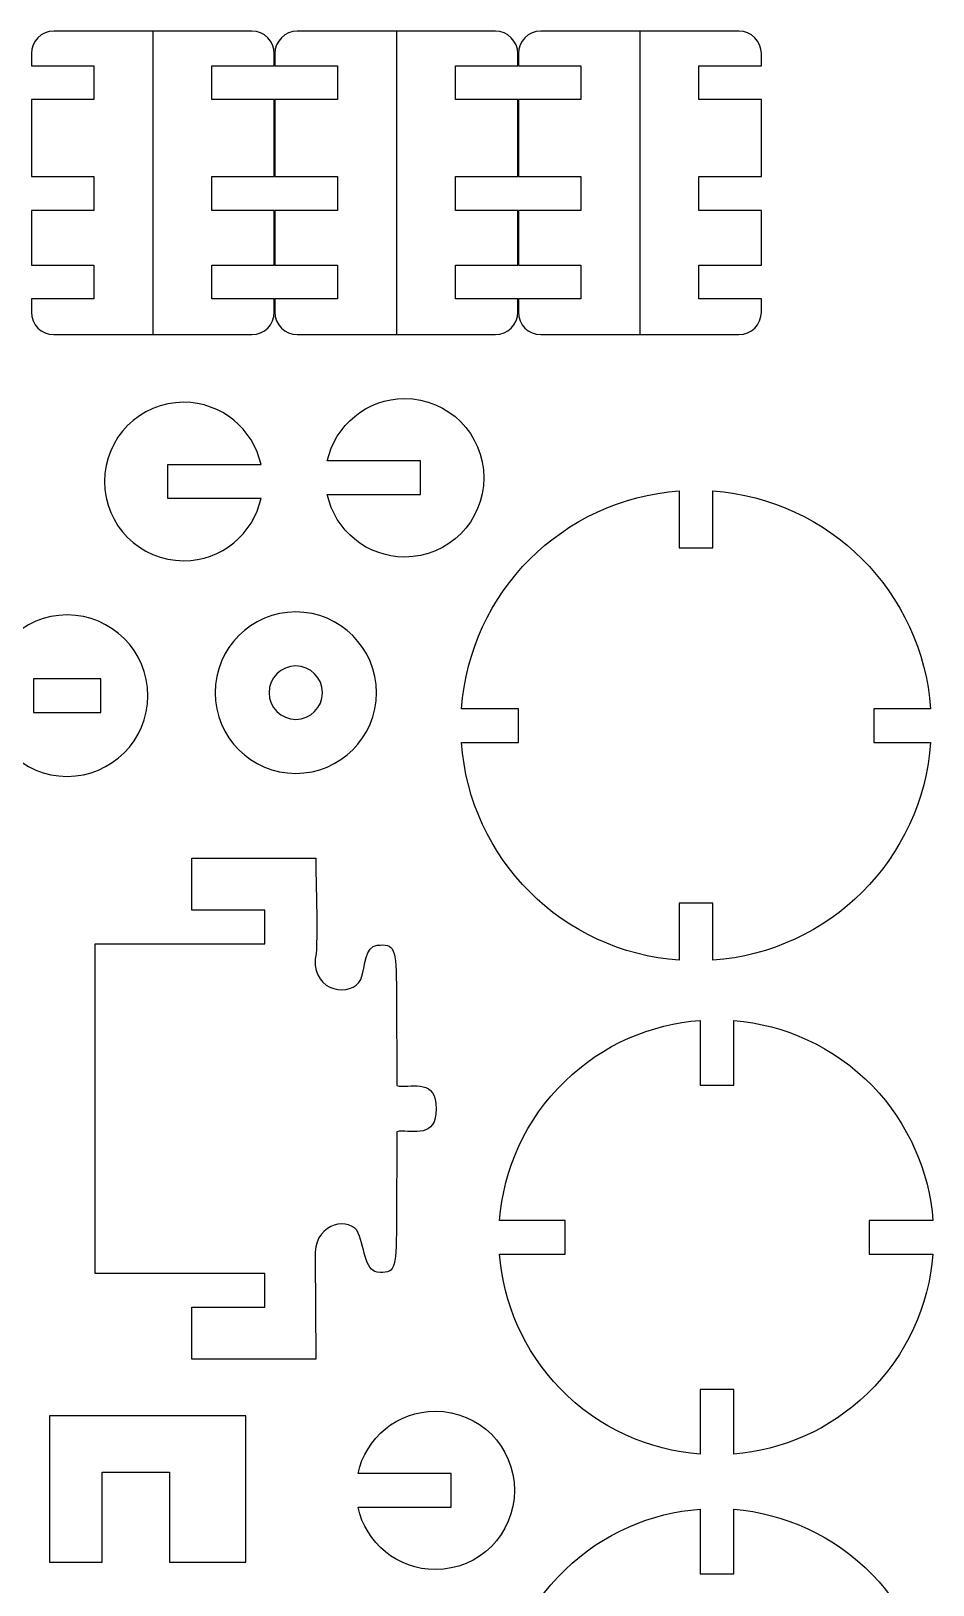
# Model space of a CAD drawing. Extents: x -1.13 to 5.64, y -3.97 to 4.46.
# Drawn here: x 2.48 to 5.64, y -0.99 to 4.46 of the extents above; entities that cross this region are included whole.
import ezdxf

# ---------------------------------------------------------------- set-up
doc = ezdxf.new("R2010")
doc.units = 0
doc.header["$MEASUREMENT"] = 0
doc.layers.add('CAPA_1', color=7, linetype='CONTINUOUS')

msp = doc.modelspace()

# ---------------------------------------------------------------- linework, layer by layer
at = {"layer": 'CAPA_1', "color": 1}
for points, knots in [([(2.5599, 4.4574), (2.5599, 4.4574), (3.2549, 4.4574), (3.2549, 4.4574), (3.2549, 4.4574), (3.2982, 4.4574), (3.3336, 4.422), (3.3336, 4.3787), (3.3336, 4.3787), (3.3336, 4.3787), (3.3336, 4.3351), (3.3336, 4.3351), (3.3336, 4.3351), (3.3336, 4.3351), (3.1144, 4.3351), (3.1144, 4.3351), (3.1144, 4.3351), (3.1144, 4.3351), (3.1144, 4.217), (3.1144, 4.217), (3.1144, 4.217), (3.1144, 4.217), (3.3336, 4.217), (3.3336, 4.217), (3.3336, 4.217), (3.3336, 4.217), (3.3336, 3.947), (3.3336, 3.947), (3.3336, 3.947), (3.3336, 3.947), (3.1144, 3.947), (3.1144, 3.947), (3.1144, 3.947), (3.1144, 3.947), (3.1144, 3.8289), (3.1144, 3.8289), (3.1144, 3.8289), (3.1144, 3.8289), (3.3336, 3.8289), (3.3336, 3.8289), (3.3336, 3.8289), (3.3336, 3.8289), (3.3336, 3.6363), (3.3336, 3.6363), (3.3336, 3.6363), (3.3336, 3.6363), (3.1144, 3.6363), (3.1144, 3.6363), (3.1144, 3.6363), (3.1144, 3.6363), (3.1144, 3.5182), (3.1144, 3.5182), (3.1144, 3.5182), (3.1144, 3.5182), (3.3336, 3.5182), (3.3336, 3.5182), (3.3336, 3.5182), (3.3336, 3.5182), (3.3336, 3.4719), (3.3336, 3.4719), (3.3336, 3.4719), (3.3336, 3.4286), (3.2982, 3.3932), (3.2549, 3.3932), (3.2549, 3.3932), (3.2549, 3.3932), (2.5599, 3.3932), (2.5599, 3.3932), (2.5599, 3.3932), (2.5166, 3.3932), (2.4812, 3.4286), (2.4812, 3.4719), (2.4812, 3.4719), (2.4812, 3.4719), (2.4812, 3.5182), (2.4812, 3.5182), (2.4812, 3.5182), (2.4812, 3.5182), (2.7003, 3.5182), (2.7003, 3.5182), (2.7003, 3.5182), (2.7003, 3.5182), (2.7003, 3.6363), (2.7003, 3.6363), (2.7003, 3.6363), (2.7003, 3.6363), (2.4812, 3.6363), (2.4812, 3.6363), (2.4812, 3.6363), (2.4812, 3.6363), (2.4812, 3.8289), (2.4812, 3.8289), (2.4812, 3.8289), (2.4812, 3.8289), (2.7003, 3.8289), (2.7003, 3.8289), (2.7003, 3.8289), (2.7003, 3.8289), (2.7003, 3.947), (2.7003, 3.947), (2.7003, 3.947), (2.7003, 3.947), (2.4812, 3.947), (2.4812, 3.947), (2.4812, 3.947), (2.4812, 3.947), (2.4812, 4.217), (2.4812, 4.217), (2.4812, 4.217), (2.4812, 4.217), (2.7003, 4.217), (2.7003, 4.217), (2.7003, 4.217), (2.7003, 4.217), (2.7003, 4.3351), (2.7003, 4.3351), (2.7003, 4.3351), (2.7003, 4.3351), (2.4812, 4.3351), (2.4812, 4.3351), (2.4812, 4.3351), (2.4812, 4.3351), (2.4812, 4.3787), (2.4812, 4.3787), (2.4812, 4.3787), (2.4812, 4.422), (2.5166, 4.4574), (2.5599, 4.4574)], [0, 0, 0, 0, 0.03125, 0.03125, 0.03125, 0.03125, 0.0625, 0.0625, 0.0625, 0.0625, 0.09375, 0.09375, 0.09375, 0.09375, 0.125, 0.125, 0.125, 0.125, 0.15625, 0.15625, 0.15625, 0.15625, 0.1875, 0.1875, 0.1875, 0.1875, 0.21875, 0.21875, 0.21875, 0.21875, 0.25, 0.25, 0.25, 0.25, 0.28125, 0.28125, 0.28125, 0.28125, 0.3125, 0.3125, 0.3125, 0.3125, 0.34375, 0.34375, 0.34375, 0.34375, 0.375, 0.375, 0.375, 0.375, 0.40625, 0.40625, 0.40625, 0.40625, 0.4375, 0.4375, 0.4375, 0.4375, 0.46875, 0.46875, 0.46875, 0.46875, 0.5, 0.5, 0.5, 0.5, 0.53125, 0.53125, 0.53125, 0.53125, 0.5625, 0.5625, 0.5625, 0.5625, 0.59375, 0.59375, 0.59375, 0.59375, 0.625, 0.625, 0.625, 0.625, 0.65625, 0.65625, 0.65625, 0.65625, 0.6875, 0.6875, 0.6875, 0.6875, 0.71875, 0.71875, 0.71875, 0.71875, 0.75, 0.75, 0.75, 0.75, 0.78125, 0.78125, 0.78125, 0.78125, 0.8125, 0.8125, 0.8125, 0.8125, 0.84375, 0.84375, 0.84375, 0.84375, 0.875, 0.875, 0.875, 0.875, 0.90625, 0.90625, 0.90625, 0.90625, 0.9375, 0.9375, 0.9375, 0.9375, 0.96875, 0.96875, 0.96875, 0.96875, 1, 1, 1, 1]), ([(3.4142, 4.4574), (3.4142, 4.4574), (4.1092, 4.4574), (4.1092, 4.4574), (4.1092, 4.4574), (4.1525, 4.4574), (4.1879, 4.422), (4.1879, 4.3787), (4.1879, 4.3787), (4.1879, 4.3787), (4.1879, 4.3351), (4.1879, 4.3351), (4.1879, 4.3351), (4.1879, 4.3351), (3.9688, 4.3351), (3.9688, 4.3351), (3.9688, 4.3351), (3.9688, 4.3351), (3.9688, 4.217), (3.9688, 4.217), (3.9688, 4.217), (3.9688, 4.217), (4.1879, 4.217), (4.1879, 4.217), (4.1879, 4.217), (4.1879, 4.217), (4.1879, 3.947), (4.1879, 3.947), (4.1879, 3.947), (4.1879, 3.947), (3.9688, 3.947), (3.9688, 3.947), (3.9688, 3.947), (3.9688, 3.947), (3.9688, 3.8289), (3.9688, 3.8289), (3.9688, 3.8289), (3.9688, 3.8289), (4.1879, 3.8289), (4.1879, 3.8289), (4.1879, 3.8289), (4.1879, 3.8289), (4.1879, 3.6363), (4.1879, 3.6363), (4.1879, 3.6363), (4.1879, 3.6363), (3.9688, 3.6363), (3.9688, 3.6363), (3.9688, 3.6363), (3.9688, 3.6363), (3.9688, 3.5182), (3.9688, 3.5182), (3.9688, 3.5182), (3.9688, 3.5182), (4.1879, 3.5182), (4.1879, 3.5182), (4.1879, 3.5182), (4.1879, 3.5182), (4.1879, 3.4719), (4.1879, 3.4719), (4.1879, 3.4719), (4.1879, 3.4286), (4.1525, 3.3932), (4.1092, 3.3932), (4.1092, 3.3932), (4.1092, 3.3932), (3.4142, 3.3932), (3.4142, 3.3932), (3.4142, 3.3932), (3.3709, 3.3932), (3.3355, 3.4286), (3.3355, 3.4719), (3.3355, 3.4719), (3.3355, 3.4719), (3.3355, 3.5182), (3.3355, 3.5182), (3.3355, 3.5182), (3.3355, 3.5182), (3.5547, 3.5182), (3.5547, 3.5182), (3.5547, 3.5182), (3.5547, 3.5182), (3.5547, 3.6363), (3.5547, 3.6363), (3.5547, 3.6363), (3.5547, 3.6363), (3.3355, 3.6363), (3.3355, 3.6363), (3.3355, 3.6363), (3.3355, 3.6363), (3.3355, 3.8289), (3.3355, 3.8289), (3.3355, 3.8289), (3.3355, 3.8289), (3.5547, 3.8289), (3.5547, 3.8289), (3.5547, 3.8289), (3.5547, 3.8289), (3.5547, 3.947), (3.5547, 3.947), (3.5547, 3.947), (3.5547, 3.947), (3.3355, 3.947), (3.3355, 3.947), (3.3355, 3.947), (3.3355, 3.947), (3.3355, 4.217), (3.3355, 4.217), (3.3355, 4.217), (3.3355, 4.217), (3.5547, 4.217), (3.5547, 4.217), (3.5547, 4.217), (3.5547, 4.217), (3.5547, 4.3351), (3.5547, 4.3351), (3.5547, 4.3351), (3.5547, 4.3351), (3.3355, 4.3351), (3.3355, 4.3351), (3.3355, 4.3351), (3.3355, 4.3351), (3.3355, 4.3787), (3.3355, 4.3787), (3.3355, 4.3787), (3.3355, 4.422), (3.3709, 4.4574), (3.4142, 4.4574)], [0, 0, 0, 0, 0.03125, 0.03125, 0.03125, 0.03125, 0.0625, 0.0625, 0.0625, 0.0625, 0.09375, 0.09375, 0.09375, 0.09375, 0.125, 0.125, 0.125, 0.125, 0.15625, 0.15625, 0.15625, 0.15625, 0.1875, 0.1875, 0.1875, 0.1875, 0.21875, 0.21875, 0.21875, 0.21875, 0.25, 0.25, 0.25, 0.25, 0.28125, 0.28125, 0.28125, 0.28125, 0.3125, 0.3125, 0.3125, 0.3125, 0.34375, 0.34375, 0.34375, 0.34375, 0.375, 0.375, 0.375, 0.375, 0.40625, 0.40625, 0.40625, 0.40625, 0.4375, 0.4375, 0.4375, 0.4375, 0.46875, 0.46875, 0.46875, 0.46875, 0.5, 0.5, 0.5, 0.5, 0.53125, 0.53125, 0.53125, 0.53125, 0.5625, 0.5625, 0.5625, 0.5625, 0.59375, 0.59375, 0.59375, 0.59375, 0.625, 0.625, 0.625, 0.625, 0.65625, 0.65625, 0.65625, 0.65625, 0.6875, 0.6875, 0.6875, 0.6875, 0.71875, 0.71875, 0.71875, 0.71875, 0.75, 0.75, 0.75, 0.75, 0.78125, 0.78125, 0.78125, 0.78125, 0.8125, 0.8125, 0.8125, 0.8125, 0.84375, 0.84375, 0.84375, 0.84375, 0.875, 0.875, 0.875, 0.875, 0.90625, 0.90625, 0.90625, 0.90625, 0.9375, 0.9375, 0.9375, 0.9375, 0.96875, 0.96875, 0.96875, 0.96875, 1, 1, 1, 1]), ([(4.2686, 4.4574), (4.2686, 4.4574), (4.9635, 4.4574), (4.9635, 4.4574), (4.9635, 4.4574), (5.0068, 4.4574), (5.0423, 4.422), (5.0423, 4.3787), (5.0423, 4.3787), (5.0423, 4.3787), (5.0423, 4.3351), (5.0423, 4.3351), (5.0423, 4.3351), (5.0423, 4.3351), (4.8231, 4.3351), (4.8231, 4.3351), (4.8231, 4.3351), (4.8231, 4.3351), (4.8231, 4.217), (4.8231, 4.217), (4.8231, 4.217), (4.8231, 4.217), (5.0423, 4.217), (5.0423, 4.217), (5.0423, 4.217), (5.0423, 4.217), (5.0423, 3.947), (5.0423, 3.947), (5.0423, 3.947), (5.0423, 3.947), (4.8231, 3.947), (4.8231, 3.947), (4.8231, 3.947), (4.8231, 3.947), (4.8231, 3.8289), (4.8231, 3.8289), (4.8231, 3.8289), (4.8231, 3.8289), (5.0423, 3.8289), (5.0423, 3.8289), (5.0423, 3.8289), (5.0423, 3.8289), (5.0423, 3.6363), (5.0423, 3.6363), (5.0423, 3.6363), (5.0423, 3.6363), (4.8231, 3.6363), (4.8231, 3.6363), (4.8231, 3.6363), (4.8231, 3.6363), (4.8231, 3.5182), (4.8231, 3.5182), (4.8231, 3.5182), (4.8231, 3.5182), (5.0423, 3.5182), (5.0423, 3.5182), (5.0423, 3.5182), (5.0423, 3.5182), (5.0423, 3.4719), (5.0423, 3.4719), (5.0423, 3.4719), (5.0423, 3.4286), (5.0068, 3.3932), (4.9635, 3.3932), (4.9635, 3.3932), (4.9635, 3.3932), (4.2686, 3.3932), (4.2686, 3.3932), (4.2686, 3.3932), (4.2253, 3.3932), (4.1898, 3.4286), (4.1898, 3.4719), (4.1898, 3.4719), (4.1898, 3.4719), (4.1898, 3.5182), (4.1898, 3.5182), (4.1898, 3.5182), (4.1898, 3.5182), (4.409, 3.5182), (4.409, 3.5182), (4.409, 3.5182), (4.409, 3.5182), (4.409, 3.6363), (4.409, 3.6363), (4.409, 3.6363), (4.409, 3.6363), (4.1898, 3.6363), (4.1898, 3.6363), (4.1898, 3.6363), (4.1898, 3.6363), (4.1898, 3.8289), (4.1898, 3.8289), (4.1898, 3.8289), (4.1898, 3.8289), (4.409, 3.8289), (4.409, 3.8289), (4.409, 3.8289), (4.409, 3.8289), (4.409, 3.947), (4.409, 3.947), (4.409, 3.947), (4.409, 3.947), (4.1898, 3.947), (4.1898, 3.947), (4.1898, 3.947), (4.1898, 3.947), (4.1898, 4.217), (4.1898, 4.217), (4.1898, 4.217), (4.1898, 4.217), (4.409, 4.217), (4.409, 4.217), (4.409, 4.217), (4.409, 4.217), (4.409, 4.3351), (4.409, 4.3351), (4.409, 4.3351), (4.409, 4.3351), (4.1898, 4.3351), (4.1898, 4.3351), (4.1898, 4.3351), (4.1898, 4.3351), (4.1898, 4.3787), (4.1898, 4.3787), (4.1898, 4.3787), (4.1898, 4.422), (4.2253, 4.4574), (4.2686, 4.4574)], [0, 0, 0, 0, 0.03125, 0.03125, 0.03125, 0.03125, 0.0625, 0.0625, 0.0625, 0.0625, 0.09375, 0.09375, 0.09375, 0.09375, 0.125, 0.125, 0.125, 0.125, 0.15625, 0.15625, 0.15625, 0.15625, 0.1875, 0.1875, 0.1875, 0.1875, 0.21875, 0.21875, 0.21875, 0.21875, 0.25, 0.25, 0.25, 0.25, 0.28125, 0.28125, 0.28125, 0.28125, 0.3125, 0.3125, 0.3125, 0.3125, 0.34375, 0.34375, 0.34375, 0.34375, 0.375, 0.375, 0.375, 0.375, 0.40625, 0.40625, 0.40625, 0.40625, 0.4375, 0.4375, 0.4375, 0.4375, 0.46875, 0.46875, 0.46875, 0.46875, 0.5, 0.5, 0.5, 0.5, 0.53125, 0.53125, 0.53125, 0.53125, 0.5625, 0.5625, 0.5625, 0.5625, 0.59375, 0.59375, 0.59375, 0.59375, 0.625, 0.625, 0.625, 0.625, 0.65625, 0.65625, 0.65625, 0.65625, 0.6875, 0.6875, 0.6875, 0.6875, 0.71875, 0.71875, 0.71875, 0.71875, 0.75, 0.75, 0.75, 0.75, 0.78125, 0.78125, 0.78125, 0.78125, 0.8125, 0.8125, 0.8125, 0.8125, 0.84375, 0.84375, 0.84375, 0.84375, 0.875, 0.875, 0.875, 0.875, 0.90625, 0.90625, 0.90625, 0.90625, 0.9375, 0.9375, 0.9375, 0.9375, 0.96875, 0.96875, 0.96875, 0.96875, 1, 1, 1, 1]), ([(3.791, 3.1689), (3.6579, 3.1689), (3.5466, 3.0752), (3.5196, 2.9502), (3.5196, 2.9502), (3.5196, 2.9502), (3.8466, 2.9502), (3.8466, 2.9502), (3.8466, 2.9502), (3.8466, 2.9502), (3.8466, 2.8321), (3.8466, 2.8321), (3.8466, 2.8321), (3.8466, 2.8321), (3.5196, 2.8321), (3.5196, 2.8321), (3.5196, 2.8321), (3.5466, 2.707), (3.6579, 2.6133), (3.791, 2.6133), (3.791, 2.6133), (3.9444, 2.6133), (4.0688, 2.7377), (4.0688, 2.8911), (4.0688, 2.8911), (4.0688, 3.0445), (3.9444, 3.1689), (3.791, 3.1689)], [0, 0, 0, 0, 0.142857, 0.142857, 0.142857, 0.142857, 0.285714, 0.285714, 0.285714, 0.285714, 0.428571, 0.428571, 0.428571, 0.428571, 0.571429, 0.571429, 0.571429, 0.571429, 0.714286, 0.714286, 0.714286, 0.714286, 0.857143, 0.857143, 0.857143, 0.857143, 1, 1, 1, 1]), ([(3.0155, 3.1559), (3.1487, 3.1559), (3.2599, 3.0622), (3.287, 2.9372), (3.287, 2.9372), (3.287, 2.9372), (2.96, 2.9372), (2.96, 2.9372), (2.96, 2.9372), (2.96, 2.9372), (2.96, 2.8191), (2.96, 2.8191), (2.96, 2.8191), (2.96, 2.8191), (3.287, 2.8191), (3.287, 2.8191), (3.287, 2.8191), (3.2599, 2.694), (3.1487, 2.6003), (3.0155, 2.6003), (3.0155, 2.6003), (2.8621, 2.6003), (2.7378, 2.7247), (2.7378, 2.8781), (2.7378, 2.8781), (2.7378, 3.0315), (2.8621, 3.1559), (3.0155, 3.1559)], [0, 0, 0, 0, 0.142857, 0.142857, 0.142857, 0.142857, 0.285714, 0.285714, 0.285714, 0.285714, 0.428571, 0.428571, 0.428571, 0.428571, 0.571429, 0.571429, 0.571429, 0.571429, 0.714286, 0.714286, 0.714286, 0.714286, 0.857143, 0.857143, 0.857143, 0.857143, 1, 1, 1, 1]), ([(4.8722, 1.1994), (5.2808, 1.2283), (5.6072, 1.5547), (5.636, 1.9633), (5.636, 1.9633), (5.636, 1.9633), (5.4364, 1.9633), (5.4364, 1.9633), (5.4364, 1.9633), (5.4364, 1.9633), (5.4364, 2.0814), (5.4364, 2.0814), (5.4364, 2.0814), (5.4364, 2.0814), (5.636, 2.0814), (5.636, 2.0814), (5.636, 2.0814), (5.607, 2.4899), (5.2807, 2.8163), (4.8722, 2.8452), (4.8722, 2.8452), (4.8722, 2.8452), (4.8722, 2.6456), (4.8722, 2.6456), (4.8722, 2.6456), (4.8722, 2.6456), (4.7541, 2.6456), (4.7541, 2.6456), (4.7541, 2.6456), (4.7541, 2.6456), (4.7541, 2.8452), (4.7541, 2.8452), (4.7541, 2.8452), (4.3456, 2.8163), (4.0192, 2.4899), (3.9903, 2.0814), (3.9903, 2.0814), (3.9903, 2.0814), (4.1899, 2.0814), (4.1899, 2.0814), (4.1899, 2.0814), (4.1899, 2.0814), (4.1899, 1.9633), (4.1899, 1.9633), (4.1899, 1.9633), (4.1899, 1.9633), (3.9903, 1.9633), (3.9903, 1.9633), (3.9903, 1.9633), (4.0191, 1.5547), (4.3455, 1.2283), (4.7541, 1.1994), (4.7541, 1.1994), (4.7541, 1.1994), (4.7541, 1.3991), (4.7541, 1.3991), (4.7541, 1.3991), (4.7541, 1.3991), (4.8722, 1.3991), (4.8722, 1.3991), (4.8722, 1.3991), (4.8722, 1.3991), (4.8722, 1.1994), (4.8722, 1.1994)], [0, 0, 0, 0, 0.0625, 0.0625, 0.0625, 0.0625, 0.125, 0.125, 0.125, 0.125, 0.1875, 0.1875, 0.1875, 0.1875, 0.25, 0.25, 0.25, 0.25, 0.3125, 0.3125, 0.3125, 0.3125, 0.375, 0.375, 0.375, 0.375, 0.4375, 0.4375, 0.4375, 0.4375, 0.5, 0.5, 0.5, 0.5, 0.5625, 0.5625, 0.5625, 0.5625, 0.625, 0.625, 0.625, 0.625, 0.6875, 0.6875, 0.6875, 0.6875, 0.75, 0.75, 0.75, 0.75, 0.8125, 0.8125, 0.8125, 0.8125, 0.875, 0.875, 0.875, 0.875, 0.9375, 0.9375, 0.9375, 0.9375, 1, 1, 1, 1]), ([(2.6067, 2.4102), (2.763, 2.4102), (2.8897, 2.2835), (2.8897, 2.1272), (2.8897, 2.1272), (2.8897, 1.9709), (2.763, 1.8442), (2.6067, 1.8442), (2.6067, 1.8442), (2.4504, 1.8442), (2.3237, 1.9709), (2.3237, 2.1272), (2.3237, 2.1272), (2.3237, 2.2835), (2.4504, 2.4102), (2.6067, 2.4102)], [0, 0, 0, 0, 0.25, 0.25, 0.25, 0.25, 0.5, 0.5, 0.5, 0.5, 0.75, 0.75, 0.75, 0.75, 1, 1, 1, 1]), ([(3.4088, 2.4206), (3.5651, 2.4206), (3.6918, 2.294), (3.6918, 2.1377), (3.6918, 2.1377), (3.6918, 1.9814), (3.5651, 1.8547), (3.4088, 1.8547), (3.4088, 1.8547), (3.2525, 1.8547), (3.1258, 1.9814), (3.1258, 2.1377), (3.1258, 2.1377), (3.1258, 2.294), (3.2525, 2.4206), (3.4088, 2.4206)], [0, 0, 0, 0, 0.25, 0.25, 0.25, 0.25, 0.5, 0.5, 0.5, 0.5, 0.75, 0.75, 0.75, 0.75, 1, 1, 1, 1]), ([(2.7247, 2.0682), (2.7247, 2.0682), (2.4886, 2.0682), (2.4886, 2.0682), (2.4886, 2.0682), (2.4886, 2.0682), (2.4886, 2.1863), (2.4886, 2.1863), (2.4886, 2.1863), (2.4886, 2.1863), (2.7247, 2.1863), (2.7247, 2.1863), (2.7247, 2.1863), (2.7247, 2.1863), (2.7247, 2.0682), (2.7247, 2.0682)], [0, 0, 0, 0, 0.25, 0.25, 0.25, 0.25, 0.5, 0.5, 0.5, 0.5, 0.75, 0.75, 0.75, 0.75, 1, 1, 1, 1]), ([(3.4088, 2.2314), (3.4606, 2.2314), (3.5025, 2.1894), (3.5025, 2.1377), (3.5025, 2.1377), (3.5025, 2.0859), (3.4606, 2.0439), (3.4088, 2.0439), (3.4088, 2.0439), (3.357, 2.0439), (3.315, 2.0859), (3.315, 2.1377), (3.315, 2.1377), (3.315, 2.1894), (3.357, 2.2314), (3.4088, 2.2314)], [0, 0, 0, 0, 0.25, 0.25, 0.25, 0.25, 0.5, 0.5, 0.5, 0.5, 0.75, 0.75, 0.75, 0.75, 1, 1, 1, 1]), ([(3.0445, 1.5574), (3.0445, 1.5574), (3.0445, 1.3752), (3.0445, 1.3752), (3.0445, 1.3752), (3.0445, 1.3752), (3.0445, 1.3752), (3.0445, 1.3752), (3.0445, 1.3752), (3.0445, 1.3752), (3.3001, 1.3752), (3.3001, 1.3752), (3.3001, 1.3752), (3.3001, 1.3752), (3.3001, 1.2571), (3.3001, 1.2571), (3.3001, 1.2571), (3.3001, 1.2571), (3.0445, 1.2571), (3.0445, 1.2571), (3.0445, 1.2571), (3.0445, 1.2571), (2.705, 1.2571), (2.705, 1.2571), (2.705, 1.2571), (2.705, 1.2571), (2.705, 1.2571), (2.705, 1.2571), (2.705, 1.2571), (2.705, 1.2571), (2.705, 0.1008), (2.705, 0.1008), (2.705, 0.1008), (2.705, 0.1008), (2.705, 0.1008), (2.705, 0.1008), (2.705, 0.1008), (2.705, 0.1008), (3.0445, 0.1008), (3.0445, 0.1008), (3.0445, 0.1008), (3.0445, 0.1008), (3.3001, 0.1008), (3.3001, 0.1008), (3.3001, 0.1008), (3.3001, 0.1008), (3.3001, -0.0173), (3.3001, -0.0173), (3.3001, -0.0173), (3.3001, -0.0173), (3.0445, -0.0173), (3.0445, -0.0173), (3.0445, -0.0173), (3.0445, -0.0173), (3.0445, -0.0173), (3.0445, -0.0173), (3.0445, -0.0173), (3.0445, -0.0173), (3.0445, -0.1995), (3.0445, -0.1995), (3.0445, -0.1995), (3.0445, -0.1995), (3.0445, -0.1995), (3.0445, -0.1995), (3.0445, -0.1995), (3.0445, -0.1995), (3.4789, -0.1995), (3.4789, -0.1995), (3.4789, -0.1995), (3.4789, -0.1995), (3.4789, -0.1995), (3.4789, -0.1995), (3.4789, -0.1995), (3.4789, -0.1995), (3.4789, -0.1948), (3.4789, -0.1948), (3.4789, -0.1948), (3.4789, -0.1948), (3.4766, 0.1547), (3.4766, 0.1547), (3.4766, 0.1547), (3.4685, 0.2715), (3.5822, 0.3004), (3.623, 0.2536), (3.623, 0.2536), (3.6498, 0.1991), (3.6511, 0.1103), (3.6943, 0.1061), (3.6943, 0.1061), (3.7547, 0.1002), (3.7615, 0.1099), (3.7622, 0.2727), (3.7622, 0.2727), (3.7622, 0.2727), (3.7637, 0.5979), (3.7637, 0.5979), (3.7637, 0.5979), (3.7637, 0.5979), (3.7712, 0.6002), (3.7712, 0.6002), (3.7712, 0.6002), (3.8231, 0.6028), (3.9017, 0.5755), (3.9017, 0.679), (3.9017, 0.679), (3.9017, 0.7824), (3.8231, 0.7552), (3.7712, 0.7578), (3.7712, 0.7578), (3.7712, 0.7578), (3.7637, 0.76), (3.7637, 0.76), (3.7637, 0.76), (3.7637, 0.76), (3.7622, 1.0853), (3.7622, 1.0853), (3.7622, 1.0853), (3.7615, 1.248), (3.7547, 1.2577), (3.6943, 1.2518), (3.6943, 1.2518), (3.6511, 1.2476), (3.655, 1.183), (3.6369, 1.132), (3.6369, 1.132), (3.6065, 1.0687), (3.4685, 1.0864), (3.4766, 1.2033), (3.4766, 1.2033), (3.4886, 1.2243), (3.4789, 1.4952), (3.4789, 1.5574), (3.4789, 1.5574), (3.4789, 1.5574), (3.0445, 1.5574), (3.0445, 1.5574), (3.0445, 1.5574), (3.0445, 1.5574), (3.0445, 1.5574), (3.0445, 1.5574)], [0, 0, 0, 0, 0.028571, 0.028571, 0.028571, 0.028571, 0.057143, 0.057143, 0.057143, 0.057143, 0.085714, 0.085714, 0.085714, 0.085714, 0.114286, 0.114286, 0.114286, 0.114286, 0.142857, 0.142857, 0.142857, 0.142857, 0.171429, 0.171429, 0.171429, 0.171429, 0.2, 0.2, 0.2, 0.2, 0.228571, 0.228571, 0.228571, 0.228571, 0.257143, 0.257143, 0.257143, 0.257143, 0.285714, 0.285714, 0.285714, 0.285714, 0.314286, 0.314286, 0.314286, 0.314286, 0.342857, 0.342857, 0.342857, 0.342857, 0.371429, 0.371429, 0.371429, 0.371429, 0.4, 0.4, 0.4, 0.4, 0.428571, 0.428571, 0.428571, 0.428571, 0.457143, 0.457143, 0.457143, 0.457143, 0.485714, 0.485714, 0.485714, 0.485714, 0.514286, 0.514286, 0.514286, 0.514286, 0.542857, 0.542857, 0.542857, 0.542857, 0.571429, 0.571429, 0.571429, 0.571429, 0.6, 0.6, 0.6, 0.6, 0.628571, 0.628571, 0.628571, 0.628571, 0.657143, 0.657143, 0.657143, 0.657143, 0.685714, 0.685714, 0.685714, 0.685714, 0.714286, 0.714286, 0.714286, 0.714286, 0.742857, 0.742857, 0.742857, 0.742857, 0.771429, 0.771429, 0.771429, 0.771429, 0.8, 0.8, 0.8, 0.8, 0.828571, 0.828571, 0.828571, 0.828571, 0.857143, 0.857143, 0.857143, 0.857143, 0.885714, 0.885714, 0.885714, 0.885714, 0.914286, 0.914286, 0.914286, 0.914286, 0.942857, 0.942857, 0.942857, 0.942857, 0.971429, 0.971429, 0.971429, 0.971429, 1, 1, 1, 1]), ([(5.4145, -0.3196), (5.5536, -0.1849), (5.6303, -0.01), (5.6441, 0.169), (5.6441, 0.169), (5.6441, 0.169), (5.4199, 0.1692), (5.4199, 0.1692), (5.4199, 0.1692), (5.4199, 0.1692), (5.4199, 0.2873), (5.4199, 0.2873), (5.4199, 0.2873), (5.4199, 0.2873), (5.6442, 0.2871), (5.6442, 0.2871), (5.6442, 0.2871), (5.631, 0.4581), (5.5603, 0.6257), (5.4317, 0.7586), (5.4317, 0.7586), (5.2976, 0.897), (5.1238, 0.9736), (4.9457, 0.988), (4.9457, 0.988), (4.9457, 0.988), (4.9459, 0.7613), (4.9459, 0.7613), (4.9459, 0.7613), (4.9459, 0.7613), (4.8278, 0.7613), (4.8278, 0.7613), (4.8278, 0.7613), (4.8278, 0.7613), (4.8276, 0.9885), (4.8276, 0.9885), (4.8276, 0.9885), (4.6557, 0.9758), (4.487, 0.9051), (4.3535, 0.7758), (4.3535, 0.7758), (4.2144, 0.641), (4.1377, 0.4662), (4.1238, 0.2871), (4.1238, 0.2871), (4.1238, 0.2871), (4.3534, 0.2873), (4.3534, 0.2873), (4.3534, 0.2873), (4.3534, 0.2873), (4.3535, 0.1692), (4.3535, 0.1692), (4.3535, 0.1692), (4.3535, 0.1692), (4.1238, 0.169), (4.1238, 0.169), (4.1238, 0.169), (4.137, -0.002), (4.2076, -0.1696), (4.3363, -0.3024), (4.3363, -0.3024), (4.4717, -0.4422), (4.6477, -0.519), (4.8276, -0.5323), (4.8276, -0.5323), (4.8276, -0.5323), (4.8278, -0.3051), (4.8278, -0.3051), (4.8278, -0.3051), (4.8278, -0.3051), (4.9459, -0.3052), (4.9459, -0.3052), (4.9459, -0.3052), (4.9459, -0.3052), (4.9457, -0.5319), (4.9457, -0.5319), (4.9457, -0.5319), (5.1158, -0.5182), (5.2823, -0.4476), (5.4145, -0.3196)], [0, 0, 0, 0, 0.05, 0.05, 0.05, 0.05, 0.1, 0.1, 0.1, 0.1, 0.15, 0.15, 0.15, 0.15, 0.2, 0.2, 0.2, 0.2, 0.25, 0.25, 0.25, 0.25, 0.3, 0.3, 0.3, 0.3, 0.35, 0.35, 0.35, 0.35, 0.4, 0.4, 0.4, 0.4, 0.45, 0.45, 0.45, 0.45, 0.5, 0.5, 0.5, 0.5, 0.55, 0.55, 0.55, 0.55, 0.6, 0.6, 0.6, 0.6, 0.65, 0.65, 0.65, 0.65, 0.7, 0.7, 0.7, 0.7, 0.75, 0.75, 0.75, 0.75, 0.8, 0.8, 0.8, 0.8, 0.85, 0.85, 0.85, 0.85, 0.9, 0.9, 0.9, 0.9, 0.95, 0.95, 0.95, 0.95, 1, 1, 1, 1]), ([(2.5444, -0.3974), (2.5444, -0.3974), (3.2336, -0.3974), (3.2336, -0.3974), (3.2336, -0.3974), (3.2336, -0.3974), (3.2336, -0.9112), (3.2336, -0.9112), (3.2336, -0.9112), (3.2336, -0.9112), (2.9663, -0.9112), (2.9663, -0.9112), (2.9663, -0.9112), (2.9663, -0.9112), (2.9663, -0.5953), (2.9663, -0.5953), (2.9663, -0.5953), (2.9663, -0.5953), (2.7301, -0.5953), (2.7301, -0.5953), (2.7301, -0.5953), (2.7301, -0.5953), (2.7301, -0.9112), (2.7301, -0.9112), (2.7301, -0.9112), (2.7301, -0.9112), (2.5444, -0.9112), (2.5444, -0.9112), (2.5444, -0.9112), (2.5444, -0.9112), (2.5444, -0.3974), (2.5444, -0.3974)], [0, 0, 0, 0, 0.125, 0.125, 0.125, 0.125, 0.25, 0.25, 0.25, 0.25, 0.375, 0.375, 0.375, 0.375, 0.5, 0.5, 0.5, 0.5, 0.625, 0.625, 0.625, 0.625, 0.75, 0.75, 0.75, 0.75, 0.875, 0.875, 0.875, 0.875, 1, 1, 1, 1]), ([(3.8986, -0.3814), (3.7655, -0.3814), (3.6543, -0.4751), (3.6272, -0.6002), (3.6272, -0.6002), (3.6272, -0.6002), (3.9542, -0.6002), (3.9542, -0.6002), (3.9542, -0.6002), (3.9542, -0.6002), (3.9542, -0.7183), (3.9542, -0.7183), (3.9542, -0.7183), (3.9542, -0.7183), (3.6272, -0.7183), (3.6272, -0.7183), (3.6272, -0.7183), (3.6543, -0.8433), (3.7655, -0.937), (3.8986, -0.937), (3.8986, -0.937), (4.0521, -0.937), (4.1764, -0.8126), (4.1764, -0.6592), (4.1764, -0.6592), (4.1764, -0.5058), (4.0521, -0.3814), (3.8986, -0.3814)], [0, 0, 0, 0, 0.142857, 0.142857, 0.142857, 0.142857, 0.285714, 0.285714, 0.285714, 0.285714, 0.428571, 0.428571, 0.428571, 0.428571, 0.571429, 0.571429, 0.571429, 0.571429, 0.714286, 0.714286, 0.714286, 0.714286, 0.857143, 0.857143, 0.857143, 0.857143, 1, 1, 1, 1]), ([(5.4145, -2.0333), (5.5536, -1.8985), (5.6303, -1.7237), (5.6441, -1.5446), (5.6441, -1.5446), (5.6441, -1.5446), (5.4199, -1.5445), (5.4199, -1.5445), (5.4199, -1.5445), (5.4199, -1.5445), (5.4199, -1.4264), (5.4199, -1.4264), (5.4199, -1.4264), (5.4199, -1.4264), (5.6442, -1.4265), (5.6442, -1.4265), (5.6442, -1.4265), (5.631, -1.2555), (5.5603, -1.0879), (5.4317, -0.9551), (5.4317, -0.9551), (5.2976, -0.8167), (5.1238, -0.74), (4.9457, -0.7256), (4.9457, -0.7256), (4.9457, -0.7256), (4.9459, -0.9523), (4.9459, -0.9523), (4.9459, -0.9523), (4.9459, -0.9523), (4.8278, -0.9524), (4.8278, -0.9524), (4.8278, -0.9524), (4.8278, -0.9524), (4.8276, -0.7252), (4.8276, -0.7252), (4.8276, -0.7252), (4.6557, -0.7379), (4.487, -0.8085), (4.3535, -0.9379), (4.3535, -0.9379), (4.2144, -1.0726), (4.1377, -1.2475), (4.1238, -1.4265), (4.1238, -1.4265), (4.1238, -1.4265), (4.3534, -1.4264), (4.3534, -1.4264), (4.3534, -1.4264), (4.3534, -1.4264), (4.3535, -1.5445), (4.3535, -1.5445), (4.3535, -1.5445), (4.3535, -1.5445), (4.1238, -1.5446), (4.1238, -1.5446), (4.1238, -1.5446), (4.137, -1.7156), (4.2076, -1.8832), (4.3363, -2.0161), (4.3363, -2.0161), (4.4717, -2.1559), (4.6477, -2.2327), (4.8276, -2.246), (4.8276, -2.246), (4.8276, -2.246), (4.8278, -2.0188), (4.8278, -2.0188), (4.8278, -2.0188), (4.8278, -2.0188), (4.9459, -2.0188), (4.9459, -2.0188), (4.9459, -2.0188), (4.9459, -2.0188), (4.9457, -2.2456), (4.9457, -2.2456), (4.9457, -2.2456), (5.1158, -2.2319), (5.2823, -2.1613), (5.4145, -2.0333)], [0, 0, 0, 0, 0.05, 0.05, 0.05, 0.05, 0.1, 0.1, 0.1, 0.1, 0.15, 0.15, 0.15, 0.15, 0.2, 0.2, 0.2, 0.2, 0.25, 0.25, 0.25, 0.25, 0.3, 0.3, 0.3, 0.3, 0.35, 0.35, 0.35, 0.35, 0.4, 0.4, 0.4, 0.4, 0.45, 0.45, 0.45, 0.45, 0.5, 0.5, 0.5, 0.5, 0.55, 0.55, 0.55, 0.55, 0.6, 0.6, 0.6, 0.6, 0.65, 0.65, 0.65, 0.65, 0.7, 0.7, 0.7, 0.7, 0.75, 0.75, 0.75, 0.75, 0.8, 0.8, 0.8, 0.8, 0.85, 0.85, 0.85, 0.85, 0.9, 0.9, 0.9, 0.9, 0.95, 0.95, 0.95, 0.95, 1, 1, 1, 1])]:
    msp.add_open_spline(points, degree=3, knots=knots, dxfattribs=at)
for points in [[(2.9074, 4.4574), (2.9074, 4.4574), (2.9074, 3.3932), (2.9074, 3.3932)], [(3.7617, 4.4574), (3.7617, 4.4574), (3.7617, 3.3932), (3.7617, 3.3932)], [(4.616, 4.4574), (4.616, 4.4574), (4.616, 3.3932), (4.616, 3.3932)]]:
    msp.add_open_spline(points, degree=3, dxfattribs=at)

doc.saveas('drawing.dxf')
